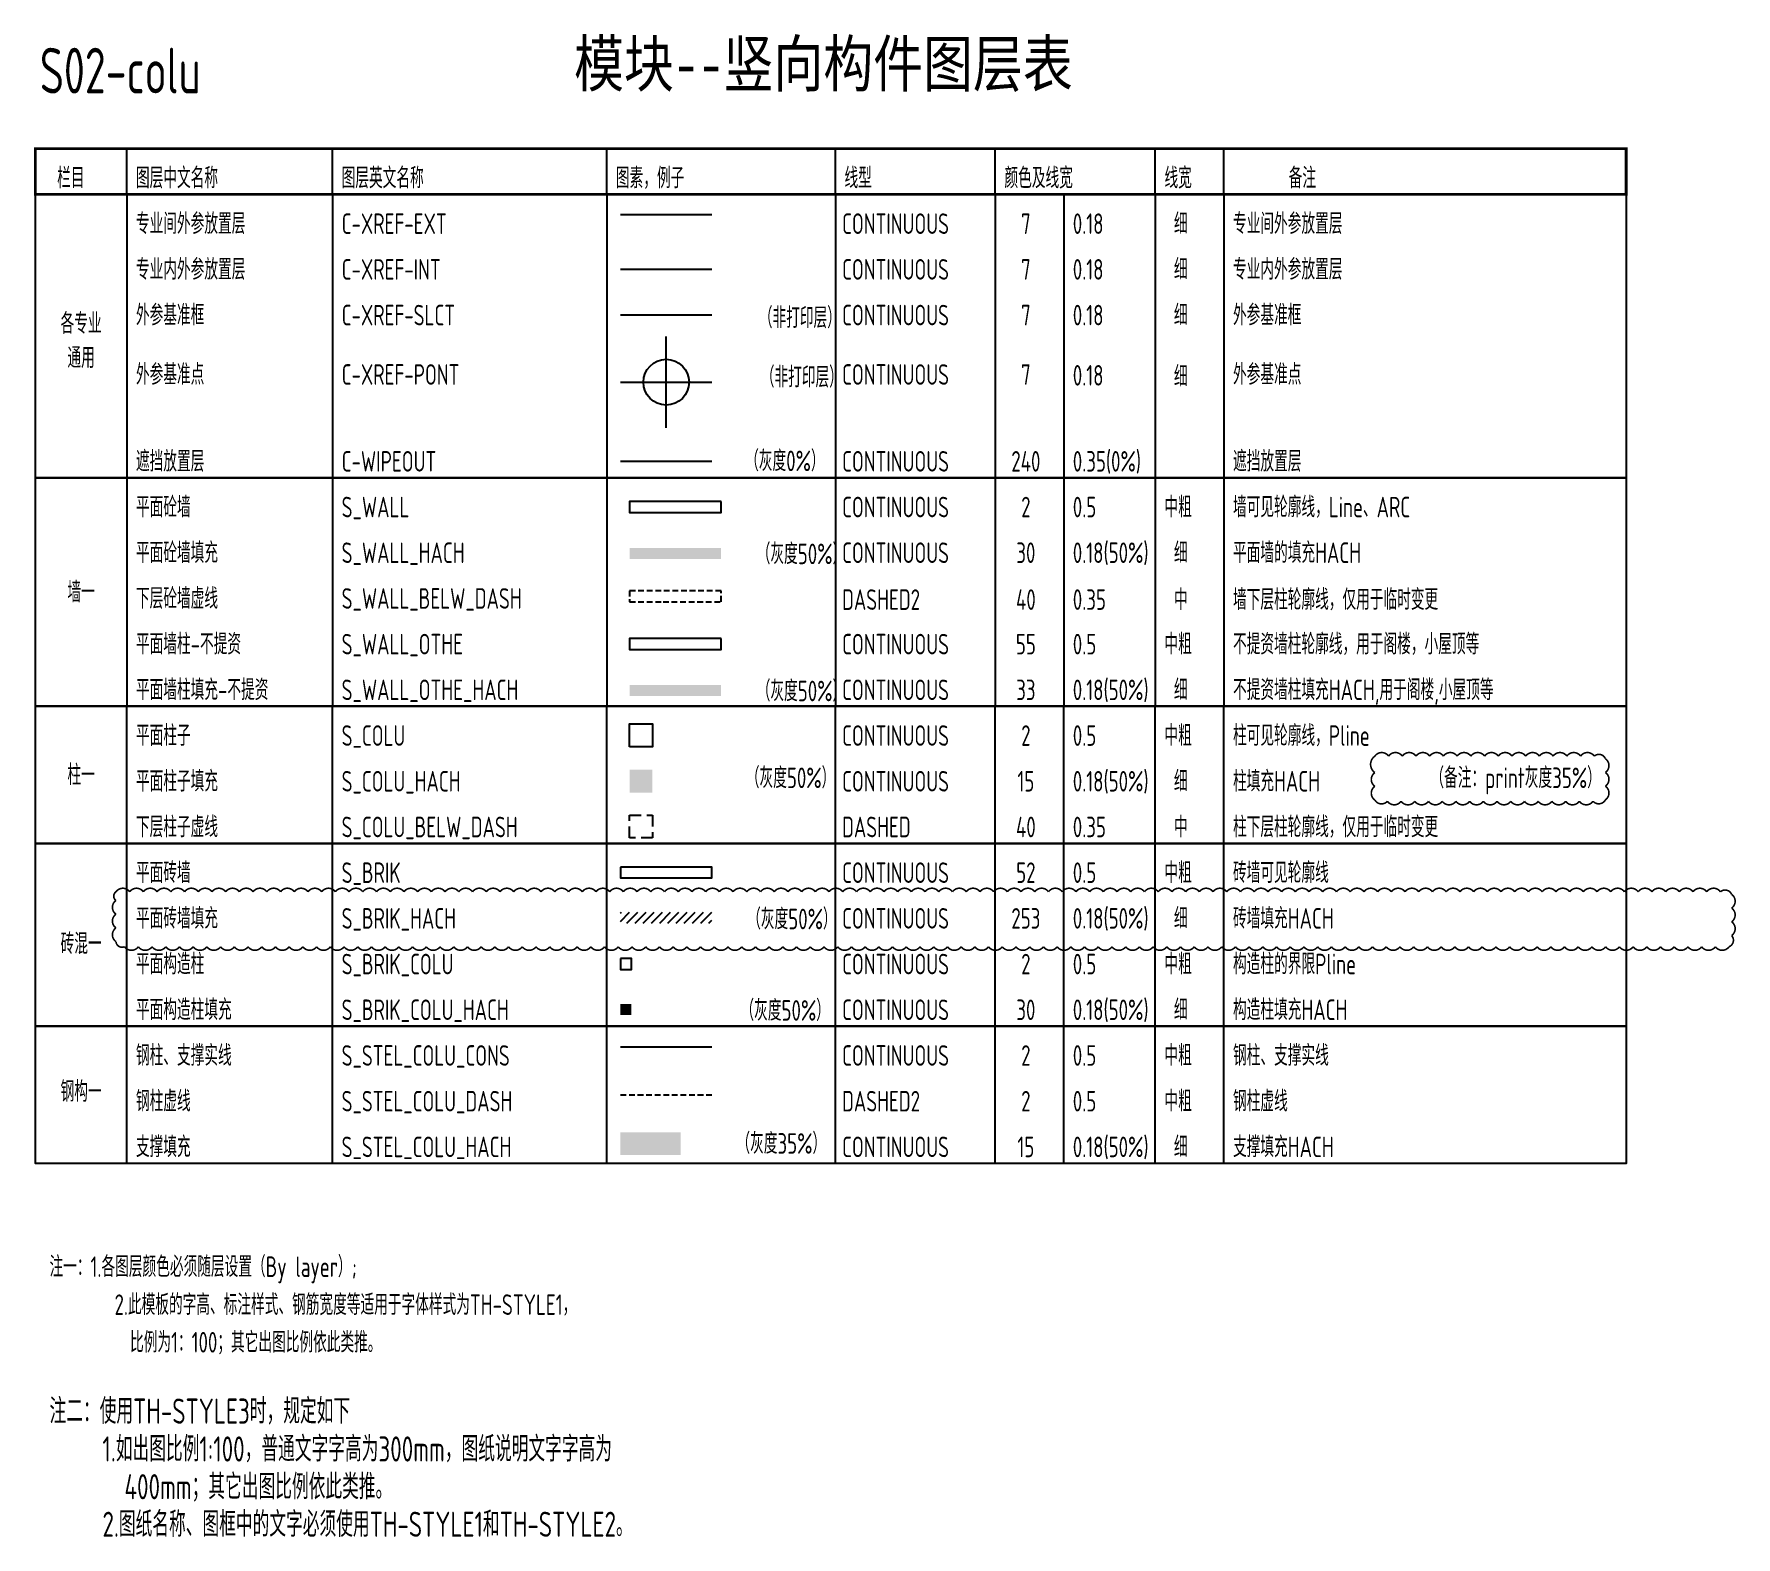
# Model space of a CAD drawing. Extents: x 517637088 to 518949446, y 3499717636 to 3500095980.
# Drawn here: x 517765867 to 517803099, y 3499717636 to 3499750521 of the extents above.
import ezdxf
from ezdxf.enums import TextEntityAlignment as Align

# ---------------------------------------------------------------- set-up
doc = ezdxf.new("R2010")
doc.units = 0
doc.header["$LTSCALE"] = 500
doc.linetypes.add('DASHED', pattern=[0.75, 0.5, -0.25])
doc.linetypes.add('DASHED2', pattern=[0.375, 0.25, -0.125])
doc.layers.get('0').update_dxf_attribs({"linetype": 'CONTINUOUS'})
for name, color, linetype in [('C-WIPEOUT', 240, 'CONTINUOUS'), ('C-XREF-EXT', 7, 'CONTINUOUS'), ('C-XREF-INT', 7, 'CONTINUOUS'), ('S_BRIK', 52, 'CONTINUOUS'), ('S_BRIK_COLU', 2, 'CONTINUOUS'), ('S_BRIK_COLU_HACH', 30, 'CONTINUOUS'), ('S_BRIK_HACH', 253, 'CONTINUOUS'), ('S_COLU', 2, 'CONTINUOUS'), ('S_COLU_BELW_DASH', 40, 'DASHED'), ('S_COLU_HACH', 15, 'CONTINUOUS'), ('S_PLAN_TEXT', 7, 'CONTINUOUS'), ('S_POST_CHAG', 50, 'CONTINUOUS'), ('S_STEL_COLU_CONS', 2, 'CONTINUOUS'), ('S_STEL_COLU_DASH', 2, 'DASHED2'), ('S_STEL_COLU_HACH', 15, 'CONTINUOUS'), ('S_TABL', 83, 'CONTINUOUS'), ('S_WALL', 2, 'CONTINUOUS'), ('S_WALL_BELW_DASH', 40, 'DASHED2'), ('S_WALL_HACH', 30, 'CONTINUOUS'), ('S_WALL_OTHE', 55, 'CONTINUOUS'), ('S_WALL_OTHE_HACH', 33, 'CONTINUOUS')]:
    doc.layers.add(name, color=color, linetype=linetype)
doc.layers.add('C-XREF-PONT', color=7, linetype='CONTINUOUS', plot=False)
doc.layers.add('C-XREF-SLCT', color=7, linetype='CONTINUOUS', plot=False)
doc.styles.add('TH-STYLE1', font='Tssdeng.shx', dxfattribs={"width": 0.7, "bigfont": 'Tssdchn.shx'})
doc.styles.add('TH-STYLE2', font='', dxfattribs={"width": 0.8})
doc.styles.add('TH-STYLE3', font='tssdeng.shx', dxfattribs={"width": 0.7, "bigfont": 'tssdchn.shx'})
doc.styles.get('TH-STYLE2').set_extended_font_data('STXihei')

# ---------------------------------------------------------------- blocks, each defined once
blk = doc.blocks.new('GoodwayInsertPoint')
for p, q in [((0, -100), (0, 100)), ((-100, 0), (100, 0))]:
    blk.add_line(p, q)
blk.add_circle((0, 0), 50)

msp = doc.modelspace()

# ---------------------------------------------------------------- hatches: boundary and pattern name
at = {"layer": 'S_BRIK_HACH'}
h = msp.add_hatch(dxfattribs=at)
h.set_pattern_fill('LINE', color=256, scale=40, angle=45, style=0)
h.set_pattern_definition([(45, (517423180.7, 3499852979.34), (-89.80256, 89.80256), [])])
h.paths.add_polyline_path([(517780697, 3499731064), (517780697, 3499731304), (517778697, 3499731304), (517778697, 3499731064)])
at = {"layer": 'S_WALL_HACH'}
msp.add_hatch(color=256, dxfattribs=at).paths.add_polyline_path([(517780897, 3499739037), (517780897, 3499739277), (517778897, 3499739277), (517778897, 3499739037)])
at = {"layer": 'S_WALL_OTHE_HACH'}
msp.add_hatch(color=256, dxfattribs=at).paths.add_polyline_path([(517780897, 3499736037), (517780897, 3499736277), (517778897, 3499736277), (517778897, 3499736037)])

# ---------------------------------------------------------------- linework, layer by layer
at = {"layer": 'C-WIPEOUT'}
msp.add_line((517778697, 3499741175), (517780697, 3499741175), dxfattribs=at)
at = {"layer": 'C-XREF-EXT'}
msp.add_line((517778697, 3499746575), (517780697, 3499746575), dxfattribs=at)
at = {"layer": 'C-XREF-INT'}
msp.add_line((517778697, 3499745375), (517780697, 3499745375), dxfattribs=at)
at = {"layer": 'C-XREF-SLCT'}
msp.add_line((517778697, 3499744375), (517780697, 3499744375), dxfattribs=at)
at = {"layer": 'S_BRIK'}
msp.add_lwpolyline([(517778697, 3499732295), (517778697, 3499732055), (517780697, 3499732055), (517780697, 3499732295)], close=True, dxfattribs=at)
at = {"layer": 'S_BRIK_COLU'}
msp.add_lwpolyline([(517778697, 3499730295), (517778697, 3499730055), (517778937, 3499730055), (517778937, 3499730295)], close=True, dxfattribs=at)
at = {"layer": 'S_BRIK_COLU_HACH'}
msp.add_solid([(517778697, 3499729295), (517778937, 3499729295), (517778697, 3499729055), (517778937, 3499729055)], dxfattribs=at)
at = {"layer": 'S_COLU'}
msp.add_lwpolyline([(517778897, 3499734925), (517778897, 3499735425), (517779397, 3499735425), (517779397, 3499734925)], close=True, dxfattribs=at)
at = {"layer": 'S_COLU_BELW_DASH'}
msp.add_lwpolyline([(517778897, 3499732930), (517778897, 3499733430), (517779397, 3499733430), (517779397, 3499732930)], close=True, dxfattribs=at)
at = {"layer": 'S_COLU_HACH'}
msp.add_solid([(517778897, 3499734425), (517779397, 3499734425), (517778897, 3499733925), (517779397, 3499733925)], dxfattribs=at)
at = {"layer": 'S_POST_CHAG', "const_width": 35}
for points in [[(517795200, 3499734721, -0.520567), (517795500, 3499734721, -0.520567), (517795800, 3499734721, -0.520567), (517796100, 3499734721, -0.520567), (517796400, 3499734721, -0.520567), (517796700, 3499734721, -0.520567), (517797000, 3499734721, -0.520567), (517797300, 3499734721, -0.520567), (517797600, 3499734721, -0.520567), (517797900, 3499734721, -0.520567), (517798200, 3499734721, -0.520567), (517798500, 3499734721, -0.520567), (517798800, 3499734721, -0.520567), (517799100, 3499734721, -0.520567), (517799400, 3499734721, -0.520567), (517799700, 3499734721, -0.520567), (517800000, 3499734721, -0.520567), (517800243, 3499734664, -0.520567), (517800243, 3499734364, -0.520567), (517800243, 3499734064, -0.520567), (517800243, 3499733764, -0.520567), (517799973, 3499733734, -0.520567), (517799673, 3499733734, -0.520567), (517799373, 3499733734, -0.520567), (517799073, 3499733734, -0.520567), (517798773, 3499733734, -0.520567), (517798473, 3499733734, -0.520567), (517798173, 3499733734, -0.520567), (517797873, 3499733734, -0.520567), (517797573, 3499733734, -0.520567), (517797273, 3499733734, -0.520567), (517796973, 3499733734, -0.520567), (517796673, 3499733734, -0.520567), (517796373, 3499733734, -0.520567), (517796073, 3499733734, -0.520567), (517795773, 3499733734, -0.520567), (517795473, 3499733734, -0.520567), (517795200, 3499733761, -0.520567), (517795200, 3499734061, -0.520567), (517795200, 3499734361, -0.520567)], [(517767660, 3499731752, -0.520567), (517767960, 3499731752, -0.520567), (517768260, 3499731752, -0.520567), (517768560, 3499731752, -0.520567), (517768860, 3499731752, -0.520567), (517769160, 3499731752, -0.520567), (517769460, 3499731752, -0.520567), (517769760, 3499731752, -0.520567), (517770060, 3499731752, -0.520567), (517770360, 3499731752, -0.520567), (517770660, 3499731752, -0.520567), (517770960, 3499731752, -0.520567), (517771260, 3499731752, -0.520567), (517771560, 3499731752, -0.520567), (517771860, 3499731752, -0.520567), (517772160, 3499731752, -0.520567), (517772460, 3499731752, -0.520567), (517772760, 3499731752, -0.520567), (517773060, 3499731752, -0.520567), (517773360, 3499731752, -0.520567), (517773660, 3499731752, -0.520567), (517773960, 3499731752, -0.520567), (517774260, 3499731752, -0.520567), (517774560, 3499731752, -0.520567), (517774860, 3499731752, -0.520567), (517775160, 3499731752, -0.520567), (517775460, 3499731752, -0.520567), (517775760, 3499731752, -0.520567), (517776060, 3499731752, -0.520567), (517776360, 3499731752, -0.520567), (517776660, 3499731752, -0.520567), (517776960, 3499731752, -0.520567), (517777260, 3499731752, -0.520567), (517777560, 3499731752, -0.520567), (517777860, 3499731752, -0.520567), (517778160, 3499731752, -0.520567), (517778460, 3499731752, -0.520567), (517778760, 3499731752, -0.520567), (517779060, 3499731752, -0.520567), (517779360, 3499731752, -0.520567), (517779660, 3499731752, -0.520567), (517779960, 3499731752, -0.520567), (517780260, 3499731752, -0.520567), (517780560, 3499731752, -0.520567), (517780860, 3499731752, -0.520567), (517781160, 3499731752, -0.520567), (517781460, 3499731752, -0.520567), (517781760, 3499731752, -0.520567), (517782060, 3499731752, -0.520567), (517782360, 3499731752, -0.520567), (517782660, 3499731752, -0.520567), (517782960, 3499731752, -0.520567), (517783260, 3499731752, -0.520567), (517783560, 3499731752, -0.520567), (517783860, 3499731752, -0.520567), (517784160, 3499731752, -0.520567), (517784460, 3499731752, -0.520567), (517784760, 3499731752, -0.520567), (517785060, 3499731752, -0.520567), (517785360, 3499731752, -0.520567), (517785660, 3499731752, -0.520567), (517785960, 3499731752, -0.520567), (517786260, 3499731752, -0.520567), (517786560, 3499731752, -0.520567), (517786860, 3499731752, -0.520567), (517787160, 3499731752, -0.520567), (517787460, 3499731752, -0.520567), (517787760, 3499731752, -0.520567), (517788060, 3499731752, -0.520567), (517788360, 3499731752, -0.520567), (517788660, 3499731752, -0.520567), (517788960, 3499731752, -0.520567), (517789260, 3499731752, -0.520567), (517789560, 3499731752, -0.520567), (517789860, 3499731752, -0.520567), (517790160, 3499731752, -0.520567), (517790460, 3499731752, -0.520567), (517790760, 3499731752, -0.520567), (517791060, 3499731752, -0.520567), (517791360, 3499731752, -0.520567), (517791660, 3499731752, -0.520567), (517791960, 3499731752, -0.520567), (517792260, 3499731752, -0.520567), (517792560, 3499731752, -0.520567), (517792860, 3499731752, -0.520567), (517793160, 3499731752, -0.520567), (517793460, 3499731752, -0.520567), (517793760, 3499731752, -0.520567), (517794060, 3499731752, -0.520567), (517794360, 3499731752, -0.520567), (517794660, 3499731752, -0.520567), (517794960, 3499731752, -0.520567), (517795260, 3499731752, -0.520567), (517795560, 3499731752, -0.520567), (517795860, 3499731752, -0.520567), (517796160, 3499731752, -0.520567), (517796460, 3499731752, -0.520567), (517796760, 3499731752, -0.520567), (517797060, 3499731752, -0.520567), (517797360, 3499731752, -0.520567), (517797660, 3499731752, -0.520567), (517797960, 3499731752, -0.520567), (517798260, 3499731752, -0.520567), (517798560, 3499731752, -0.520567), (517798860, 3499731752, -0.520567), (517799160, 3499731752, -0.520567), (517799460, 3499731752, -0.520567), (517799760, 3499731752, -0.520567), (517800060, 3499731752, -0.520567), (517800360, 3499731752, -0.520567), (517800660, 3499731752, -0.520567), (517800960, 3499731752, -0.520567), (517801260, 3499731752, -0.520567), (517801560, 3499731752, -0.520567), (517801860, 3499731752, -0.520567), (517802160, 3499731752, -0.520567), (517802460, 3499731752, -0.520567), (517802760, 3499731752, -0.520567), (517803004, 3499731696, -0.520567), (517803004, 3499731396, -0.520567), (517803004, 3499731096, -0.520567), (517803004, 3499730796, -0.520567), (517802949, 3499730551, -0.520567), (517802649, 3499730551, -0.520567), (517802349, 3499730551, -0.520567), (517802049, 3499730551, -0.520567), (517801749, 3499730551, -0.520567), (517801449, 3499730551, -0.520567), (517801149, 3499730551, -0.520567), (517800849, 3499730551, -0.520567), (517800549, 3499730551, -0.520567), (517800249, 3499730551, -0.520567), (517799949, 3499730551, -0.520567), (517799649, 3499730551, -0.520567), (517799349, 3499730551, -0.520567), (517799049, 3499730551, -0.520567), (517798749, 3499730551, -0.520567), (517798449, 3499730551, -0.520567), (517798149, 3499730551, -0.520567), (517797849, 3499730551, -0.520567), (517797549, 3499730551, -0.520567), (517797249, 3499730551, -0.520567), (517796949, 3499730551, -0.520567), (517796649, 3499730551, -0.520567), (517796349, 3499730551, -0.520567), (517796049, 3499730551, -0.520567), (517795749, 3499730551, -0.520567), (517795449, 3499730551, -0.520567), (517795149, 3499730551, -0.520567), (517794849, 3499730551, -0.520567), (517794549, 3499730551, -0.520567), (517794249, 3499730551, -0.520567), (517793949, 3499730551, -0.520567), (517793649, 3499730551, -0.520567), (517793349, 3499730551, -0.520567), (517793049, 3499730551, -0.520567), (517792749, 3499730551, -0.520567), (517792449, 3499730551, -0.520567), (517792149, 3499730551, -0.520567), (517791849, 3499730551, -0.520567), (517791549, 3499730551, -0.520567), (517791249, 3499730551, -0.520567), (517790949, 3499730551, -0.520567), (517790649, 3499730551, -0.520567), (517790349, 3499730551, -0.520567), (517790049, 3499730551, -0.520567), (517789749, 3499730551, -0.520567), (517789449, 3499730551, -0.520567), (517789149, 3499730551, -0.520567), (517788849, 3499730551, -0.520567), (517788549, 3499730551, -0.520567), (517788249, 3499730551, -0.520567), (517787949, 3499730551, -0.520567), (517787649, 3499730551, -0.520567), (517787349, 3499730551, -0.520567), (517787049, 3499730551, -0.520567), (517786749, 3499730551, -0.520567), (517786449, 3499730551, -0.520567), (517786149, 3499730551, -0.520567), (517785849, 3499730551, -0.520567), (517785549, 3499730551, -0.520567), (517785249, 3499730551, -0.520567), (517784949, 3499730551, -0.520567), (517784649, 3499730551, -0.520567), (517784349, 3499730551, -0.520567), (517784049, 3499730551, -0.520567), (517783749, 3499730551, -0.520567), (517783449, 3499730551, -0.520567), (517783149, 3499730551, -0.520567), (517782849, 3499730551, -0.520567), (517782549, 3499730551, -0.520567), (517782249, 3499730551, -0.520567), (517781949, 3499730551, -0.520567), (517781649, 3499730551, -0.520567), (517781349, 3499730551, -0.520567), (517781049, 3499730551, -0.520567), (517780749, 3499730551, -0.520567), (517780449, 3499730551, -0.520567), (517780149, 3499730551, -0.520567), (517779849, 3499730551, -0.520567), (517779549, 3499730551, -0.520567), (517779249, 3499730551, -0.520567), (517778949, 3499730551, -0.520567), (517778649, 3499730551, -0.520567), (517778349, 3499730551, -0.520567), (517778049, 3499730551, -0.520567), (517777749, 3499730551, -0.520567), (517777449, 3499730551, -0.520567), (517777149, 3499730551, -0.520567), (517776849, 3499730551, -0.520567), (517776549, 3499730551, -0.520567), (517776249, 3499730551, -0.520567), (517775949, 3499730551, -0.520567), (517775649, 3499730551, -0.520567), (517775349, 3499730551, -0.520567), (517775049, 3499730551, -0.520567), (517774749, 3499730551, -0.520567), (517774449, 3499730551, -0.520567), (517774149, 3499730551, -0.520567), (517773849, 3499730551, -0.520567), (517773549, 3499730551, -0.520567), (517773249, 3499730551, -0.520567), (517772949, 3499730551, -0.520567), (517772649, 3499730551, -0.520567), (517772349, 3499730551, -0.520567), (517772049, 3499730551, -0.520567), (517771749, 3499730551, -0.520567), (517771449, 3499730551, -0.520567), (517771149, 3499730551, -0.520567), (517770849, 3499730551, -0.520567), (517770549, 3499730551, -0.520567), (517770249, 3499730551, -0.520567), (517769949, 3499730551, -0.520567), (517769649, 3499730551, -0.520567), (517769349, 3499730551, -0.520567), (517769049, 3499730551, -0.520567), (517768749, 3499730551, -0.520567), (517768449, 3499730551, -0.520567), (517768149, 3499730551, -0.520567), (517767849, 3499730551, -0.520567), (517767660, 3499730662, -0.520567), (517767660, 3499730962, -0.520567), (517767660, 3499731262, -0.520567), (517767660, 3499731562, -0.520567)]]:
    msp.add_lwpolyline(points, format="xyb", close=True, dxfattribs=at)
at = {"layer": 'S_STEL_COLU_CONS'}
msp.add_line((517778697, 3499728358), (517780697, 3499728358), dxfattribs=at)
at = {"layer": 'S_STEL_COLU_DASH'}
msp.add_line((517778697, 3499727311), (517780697, 3499727311), dxfattribs=at)
at = {"layer": 'S_STEL_COLU_HACH'}
msp.add_solid([(517778697, 3499726490), (517780014, 3499726490), (517778697, 3499725990), (517780014, 3499725990)], dxfattribs=at)
at = {"layer": 'S_TABL'}
for p, q in [((517767897, 3499747011), (517767897, 3499748011)), ((517772397, 3499747011), (517772397, 3499748011)), ((517778397, 3499747011), (517778397, 3499748011)), ((517783397, 3499747011), (517783397, 3499748011)), ((517786897, 3499747011), (517786897, 3499748011)), ((517790397, 3499747011), (517790397, 3499748011)), ((517791897, 3499747011), (517791897, 3499748011)), ((517767897, 3499747011), (517767897, 3499740811)), ((517772397, 3499747011), (517772397, 3499740811)), ((517778397, 3499747011), (517778397, 3499740811)), ((517783397, 3499747011), (517783397, 3499740811)), ((517786897, 3499747011), (517786897, 3499740811)), ((517788397, 3499747011), (517788397, 3499740811)), ((517790397, 3499747011), (517790397, 3499740811)), ((517791897, 3499747011), (517791897, 3499740811)), ((517765897, 3499740811), (517800697, 3499740811)), ((517767897, 3499740811), (517767897, 3499735811)), ((517772397, 3499740811), (517772397, 3499735811)), ((517778397, 3499740811), (517778397, 3499735811)), ((517783397, 3499740811), (517783397, 3499735811)), ((517786897, 3499740811), (517786897, 3499735811)), ((517788397, 3499740811), (517788397, 3499735811)), ((517790397, 3499740811), (517790397, 3499735811)), ((517791897, 3499740811), (517791897, 3499735811)), ((517767897, 3499732811), (517767897, 3499735811)), ((517772397, 3499732811), (517772397, 3499735811)), ((517778397, 3499732811), (517778397, 3499735811)), ((517783397, 3499732811), (517783397, 3499735811)), ((517786897, 3499732811), (517786897, 3499735811)), ((517788397, 3499732811), (517788397, 3499735811)), ((517790397, 3499732811), (517790397, 3499735811)), ((517791897, 3499732811), (517791897, 3499735811)), ((517767897, 3499728811), (517767897, 3499732811)), ((517772397, 3499728811), (517772397, 3499732811)), ((517778397, 3499728811), (517778397, 3499732811)), ((517783397, 3499728811), (517783397, 3499732811)), ((517786897, 3499728811), (517786897, 3499732811)), ((517788397, 3499728811), (517788397, 3499732811)), ((517790397, 3499728811), (517790397, 3499732811)), ((517791897, 3499728811), (517791897, 3499732811)), ((517767897, 3499725811), (517767897, 3499728811)), ((517772397, 3499725811), (517772397, 3499728811)), ((517778397, 3499725811), (517778397, 3499728811)), ((517783397, 3499725811), (517783397, 3499728811)), ((517786897, 3499725811), (517786897, 3499728811)), ((517788397, 3499725811), (517788397, 3499728811)), ((517790397, 3499725811), (517790397, 3499728811)), ((517791897, 3499725811), (517791897, 3499728811))]:
    msp.add_line(p, q, dxfattribs=at)
at = {"layer": 'S_TABL', "const_width": 60}
msp.add_lwpolyline([(517765897, 3499748011), (517800697, 3499748011), (517800697, 3499747011), (517765897, 3499747011)], close=True, dxfattribs=at)
at = {"layer": 'S_TABL'}
for points in [[(517765897, 3499747011), (517800697, 3499747011), (517800697, 3499740811), (517765897, 3499740811)], [(517765897, 3499740811), (517800697, 3499740811), (517800697, 3499735811), (517765897, 3499735811)], [(517765897, 3499735811), (517800697, 3499735811), (517800697, 3499732811), (517765897, 3499732811)], [(517765897, 3499732811), (517800697, 3499732811), (517800697, 3499728811), (517765897, 3499728811)], [(517765897, 3499728811), (517800697, 3499728811), (517800697, 3499725811), (517765897, 3499725811)]]:
    msp.add_lwpolyline(points, close=True, dxfattribs=at)
at = {"layer": 'S_WALL'}
msp.add_lwpolyline([(517780897, 3499740295), (517778897, 3499740295), (517778897, 3499740055), (517779627, 3499740055), (517779627, 3499740055), (517780897, 3499740055), (517780897, 3499740295)], dxfattribs=at)
at = {"layer": 'S_WALL_BELW_DASH'}
msp.add_lwpolyline([(517780897, 3499738340), (517778897, 3499738340), (517778897, 3499738100), (517779627, 3499738100), (517779627, 3499738100), (517780897, 3499738100), (517780897, 3499738340)], dxfattribs=at)
at = {"layer": 'S_WALL_OTHE'}
msp.add_lwpolyline([(517780897, 3499737295), (517778897, 3499737295), (517778897, 3499737055), (517779627, 3499737055), (517779627, 3499737055), (517780897, 3499737055), (517780897, 3499737295)], dxfattribs=at)

# ---------------------------------------------------------------- block references
at = {"layer": 'C-XREF-PONT', "xscale": 10, "yscale": 10, "zscale": 10}
msp.add_blockref('GoodwayInsertPoint', (517779697, 3499742903), dxfattribs=at)

# ---------------------------------------------------------------- texts
at = {"layer": 'S_PLAN_TEXT'}
for s, height, style, width, p in [('模块--竖向构件图层表', 1000, 'TH-STYLE2', 0.8, (517777681, 3499749072)), ('S02-colu', 1000, 'TH-STYLE1', 0.7, (517765994, 3499748920)), ('栏目', 450, 'TH-STYLE1', 0.7, (517766373, 3499747011)), ('图层中文名称', 450, 'TH-STYLE1', 0.7, (517768097, 3499747011)), ('图层英文名称', 450, 'TH-STYLE1', 0.7, (517772597, 3499747011)), ('图素，例子', 450, 'TH-STYLE1', 0.7, (517778597, 3499747011)), ('线型', 450, 'TH-STYLE1', 0.7, (517783597, 3499747011)), ('颜色及线宽', 450, 'TH-STYLE1', 0.7, (517787097, 3499747011)), ('线宽', 450, 'TH-STYLE1', 0.7, (517790597, 3499747011)), ('备注', 450, 'TH-STYLE1', 0.7, (517793315, 3499747011)), ('专业间外参放置层', 450, 'TH-STYLE1', 0.7, (517768097, 3499746011)), ('C-XREF-EXT', 450, 'TH-STYLE1', 0.7, (517772597, 3499746011)), ('CONTINUOUS', 450, 'TH-STYLE1', 0.7, (517783544, 3499746011)), ('0.18', 450, 'TH-STYLE1', 0.7, (517788592, 3499746011)), ('细', 450, 'TH-STYLE1', 0.7, (517790804, 3499746011)), ('专业间外参放置层', 450, 'TH-STYLE1', 0.7, (517792097, 3499746011)), ('专业内外参放置层', 450, 'TH-STYLE1', 0.7, (517768097, 3499745011)), ('C-XREF-INT', 450, 'TH-STYLE1', 0.7, (517772597, 3499745011)), ('CONTINUOUS', 450, 'TH-STYLE1', 0.7, (517783544, 3499745011)), ('0.18', 450, 'TH-STYLE1', 0.7, (517788592, 3499745011)), ('细', 450, 'TH-STYLE1', 0.7, (517790804, 3499745011)), ('专业内外参放置层', 450, 'TH-STYLE1', 0.7, (517792097, 3499745011)), ('外参基准框', 450, 'TH-STYLE1', 0.7, (517768097, 3499744011)), ('C-XREF-SLCT', 450, 'TH-STYLE1', 0.7, (517772597, 3499744011)), ('CONTINUOUS', 450, 'TH-STYLE1', 0.7, (517783544, 3499744011)), ('0.18', 450, 'TH-STYLE1', 0.7, (517788592, 3499744011)), ('细', 450, 'TH-STYLE1', 0.7, (517790804, 3499744011)), ('外参基准框', 450, 'TH-STYLE1', 0.7, (517792097, 3499744011)), ('外参基准点', 450, 'TH-STYLE1', 0.7, (517768097, 3499742711)), ('细', 450, 'TH-STYLE1', 0.7, (517790804, 3499742670)), ('外参基准点', 450, 'TH-STYLE1', 0.7, (517792097, 3499742711)), ('C-XREF-PONT', 450, 'TH-STYLE1', 0.7, (517772597, 3499742711)), ('CONTINUOUS', 450, 'TH-STYLE1', 0.7, (517783544, 3499742711)), ('0.18', 450, 'TH-STYLE1', 0.7, (517788592, 3499742693)), ('遮挡放置层', 450, 'TH-STYLE1', 0.7, (517768097, 3499740811)), ('0.35(0%%%)', 450, 'TH-STYLE1', 0.7, (517788592, 3499740811)), ('遮挡放置层', 450, 'TH-STYLE1', 0.7, (517792097, 3499740811)), ('C-WIPEOUT', 450, 'TH-STYLE1', 0.7, (517772597, 3499740811)), ('CONTINUOUS', 450, 'TH-STYLE1', 0.7, (517783544, 3499740811)), ('平面砼墙', 450, 'TH-STYLE1', 0.7, (517768097, 3499739811)), ('S_WALL', 450, 'TH-STYLE1', 0.7, (517772597, 3499739811)), ('CONTINUOUS', 450, 'TH-STYLE1', 0.7, (517783544, 3499739811)), ('0.5', 450, 'TH-STYLE1', 0.7, (517788592, 3499739811)), ('中粗', 450, 'TH-STYLE1', 0.7, (517790597, 3499739811)), ('墙可见轮廓线，Line、ARC', 450, 'TH-STYLE1', 0.7, (517792097, 3499739811)), ('平面砼墙填充', 450, 'TH-STYLE1', 0.7, (517768097, 3499738811)), ('S_WALL_HACH', 450, 'TH-STYLE1', 0.7, (517772597, 3499738811)), ('CONTINUOUS', 450, 'TH-STYLE1', 0.7, (517783544, 3499738811)), ('0.18(50%%%)', 450, 'TH-STYLE1', 0.7, (517788592, 3499738811)), ('细', 450, 'TH-STYLE1', 0.7, (517790804, 3499738811)), ('平面墙的填充HACH', 450, 'TH-STYLE1', 0.7, (517792097, 3499738811)), ('下层砼墙虚线', 450, 'TH-STYLE1', 0.7, (517768097, 3499737811)), ('S_WALL_BELW_DASH', 450, 'TH-STYLE1', 0.7, (517772597, 3499737811)), ('DASHED2', 450, 'TH-STYLE1', 0.7, (517783544, 3499737786)), ('0.35', 450, 'TH-STYLE1', 0.7, (517788592, 3499737786)), ('中', 450, 'TH-STYLE1', 0.7, (517790804, 3499737786)), ('墙下层柱轮廓线，仅用于临时变更', 450, 'TH-STYLE1', 0.7, (517792097, 3499737786)), ('平面墙柱-不提资', 450, 'TH-STYLE1', 0.7, (517768097, 3499736811)), ('S_WALL_OTHE', 450, 'TH-STYLE1', 0.7, (517772597, 3499736811)), ('CONTINUOUS', 450, 'TH-STYLE1', 0.7, (517783544, 3499736811)), ('0.5', 450, 'TH-STYLE1', 0.7, (517788592, 3499736811)), ('中粗', 450, 'TH-STYLE1', 0.7, (517790597, 3499736811)), ('不提资墙柱轮廓线，用于阁楼，小屋顶等', 450, 'TH-STYLE1', 0.7, (517792097, 3499736811)), ('平面墙柱填充-不提资', 450, 'TH-STYLE1', 0.7, (517768097, 3499735811)), ('S_WALL_OTHE_HACH', 450, 'TH-STYLE1', 0.7, (517772597, 3499735811)), ('CONTINUOUS', 450, 'TH-STYLE1', 0.7, (517783544, 3499735811)), ('0.18(50%%%)', 450, 'TH-STYLE1', 0.7, (517788592, 3499735811)), ('细', 450, 'TH-STYLE1', 0.7, (517790804, 3499735811)), ('不提资墙柱填充HACH,用于阁楼,小屋顶等', 450, 'TH-STYLE1', 0.7, (517792097, 3499735811)), ('平面柱子', 450, 'TH-STYLE1', 0.7, (517768097, 3499734811)), ('S_COLU', 450, 'TH-STYLE1', 0.7, (517772597, 3499734811)), ('CONTINUOUS', 450, 'TH-STYLE1', 0.7, (517783544, 3499734811)), ('0.5', 450, 'TH-STYLE1', 0.7, (517788592, 3499734811)), ('中粗', 450, 'TH-STYLE1', 0.7, (517790597, 3499734811)), ('柱可见轮廓线，Pline', 450, 'TH-STYLE1', 0.7, (517792097, 3499734811)), ('平面柱子填充', 450, 'TH-STYLE1', 0.7, (517768097, 3499733811)), ('S_COLU_HACH', 450, 'TH-STYLE1', 0.7, (517772597, 3499733811)), ('CONTINUOUS', 450, 'TH-STYLE1', 0.7, (517783544, 3499733811)), ('0.18(50%%%)', 450, 'TH-STYLE1', 0.7, (517788592, 3499733811)), ('细', 450, 'TH-STYLE1', 0.7, (517790804, 3499733811)), ('柱填充HACH', 450, 'TH-STYLE1', 0.7, (517792097, 3499733811)), ('下层柱子虚线', 450, 'TH-STYLE1', 0.7, (517768097, 3499732811)), ('S_COLU_BELW_DASH', 450, 'TH-STYLE1', 0.7, (517772597, 3499732811)), ('DASHED', 450, 'TH-STYLE1', 0.7, (517783544, 3499732811)), ('0.35', 450, 'TH-STYLE1', 0.7, (517788592, 3499732811)), ('中', 450, 'TH-STYLE1', 0.7, (517790804, 3499732811)), ('柱下层柱轮廓线，仅用于临时变更', 450, 'TH-STYLE1', 0.7, (517792097, 3499732811)), ('平面砖墙', 450, 'TH-STYLE1', 0.7, (517768097, 3499731811)), ('S_BRIK', 450, 'TH-STYLE1', 0.7, (517772597, 3499731811)), ('CONTINUOUS', 450, 'TH-STYLE1', 0.7, (517783544, 3499731811)), ('0.5', 450, 'TH-STYLE1', 0.7, (517788592, 3499731811)), ('中粗', 450, 'TH-STYLE1', 0.7, (517790597, 3499731811)), ('砖墙可见轮廓线', 450, 'TH-STYLE1', 0.7, (517792097, 3499731811)), ('平面砖墙填充', 450, 'TH-STYLE1', 0.7, (517768097, 3499730811)), ('S_BRIK_HACH', 450, 'TH-STYLE1', 0.7, (517772597, 3499730811)), ('CONTINUOUS', 450, 'TH-STYLE1', 0.7, (517783544, 3499730811)), ('0.18(50%%%)', 450, 'TH-STYLE1', 0.7, (517788592, 3499730811)), ('细', 450, 'TH-STYLE1', 0.7, (517790804, 3499730811)), ('砖墙填充HACH', 450, 'TH-STYLE1', 0.7, (517792097, 3499730811)), ('平面构造柱', 450, 'TH-STYLE1', 0.7, (517768097, 3499729811)), ('S_BRIK_COLU', 450, 'TH-STYLE1', 0.7, (517772597, 3499729811)), ('CONTINUOUS', 450, 'TH-STYLE1', 0.7, (517783544, 3499729811)), ('0.5', 450, 'TH-STYLE1', 0.7, (517788592, 3499729811)), ('中粗', 450, 'TH-STYLE1', 0.7, (517790597, 3499729811)), ('构造柱的界限Pline', 450, 'TH-STYLE1', 0.7, (517792097, 3499729811)), ('平面构造柱填充', 450, 'TH-STYLE1', 0.7, (517768097, 3499728811)), ('S_BRIK_COLU_HACH', 450, 'TH-STYLE1', 0.7, (517772597, 3499728811)), ('CONTINUOUS', 450, 'TH-STYLE1', 0.7, (517783544, 3499728811)), ('0.18(50%%%)', 450, 'TH-STYLE1', 0.7, (517788592, 3499728811)), ('细', 450, 'TH-STYLE1', 0.7, (517790804, 3499728811)), ('构造柱填充HACH', 450, 'TH-STYLE1', 0.7, (517792097, 3499728811)), ('钢柱、支撑实线', 450, 'TH-STYLE1', 0.7, (517768097, 3499727811)), ('中粗', 450, 'TH-STYLE1', 0.7, (517790597, 3499727811)), ('钢柱、支撑实线', 450, 'TH-STYLE1', 0.7, (517792097, 3499727811)), ('S_STEL_COLU_CONS', 450, 'TH-STYLE1', 0.7, (517772597, 3499727811)), ('CONTINUOUS', 450, 'TH-STYLE1', 0.7, (517783544, 3499727811)), ('0.5', 450, 'TH-STYLE1', 0.7, (517788592, 3499727811)), ('钢柱虚线', 450, 'TH-STYLE1', 0.7, (517768097, 3499726811)), ('S_STEL_COLU_DASH', 450, 'TH-STYLE1', 0.7, (517772597, 3499726811)), ('DASHED2', 450, 'TH-STYLE1', 0.7, (517783544, 3499726811)), ('0.5', 450, 'TH-STYLE1', 0.7, (517788592, 3499726811)), ('中粗', 450, 'TH-STYLE1', 0.7, (517790597, 3499726811)), ('钢柱虚线', 450, 'TH-STYLE1', 0.7, (517792097, 3499726811)), ('支撑填充', 450, 'TH-STYLE1', 0.7, (517768097, 3499725811)), ('S_STEL_COLU_HACH', 450, 'TH-STYLE1', 0.7, (517772597, 3499725811)), ('CONTINUOUS', 450, 'TH-STYLE1', 0.7, (517783544, 3499725811)), ('0.18(50%%%)', 450, 'TH-STYLE1', 0.7, (517788592, 3499725811)), ('细', 450, 'TH-STYLE1', 0.7, (517790804, 3499725811)), ('支撑填充HACH', 450, 'TH-STYLE1', 0.7, (517792097, 3499725811))]:
    msp.add_text(s, height=height, dxfattribs=dict(at, style=style, width=width)).set_placement(p, align=Align.BOTTOM_LEFT)
at = {"layer": 'S_PLAN_TEXT', "style": 'TH-STYLE1', "width": 0.7}
for s, p in [('7', (517787565, 3499746011)), ('7', (517787565, 3499745011)), ('7', (517787565, 3499744011)), ('7', (517787565, 3499742711)), ('240', (517787565, 3499740811)), ('2', (517787565, 3499739811)), ('30', (517787565, 3499738811)), ('40', (517787565, 3499737786)), ('55', (517787565, 3499736811)), ('33', (517787565, 3499735811)), ('2', (517787565, 3499734811)), ('15', (517787565, 3499733811)), ('40', (517787565, 3499732811)), ('52', (517787565, 3499731811)), ('253', (517787565, 3499730811)), ('2', (517787565, 3499729811)), ('30', (517787565, 3499728811)), ('2', (517787565, 3499727811)), ('2', (517787565, 3499726811)), ('15', (517787565, 3499725811))]:
    msp.add_text(s, height=450, dxfattribs=at).set_placement(p, align=Align.BOTTOM_CENTER)
for s, p in [('（非打印层）', (517783519, 3499743953)), ('（非打印层）', (517783562, 3499742653)), ('（灰度0%%%）', (517783163, 3499740821)), ('（灰度50%%%）', (517783635, 3499738786)), ('（灰度50%%%）', (517783635, 3499735786)), ('（灰度50%%%）', (517783397, 3499733886)), ('（备注：print灰度35%%%）', (517800144, 3499733886)), ('（灰度50%%%）', (517783426, 3499730797)), ('（灰度50%%%）', (517783279, 3499728797)), ('（灰度35%%%）', (517783197, 3499725886))]:
    msp.add_text(s, height=450, dxfattribs=at).set_placement(p, align=Align.BOTTOM_RIGHT)
at = {"layer": 'S_PLAN_TEXT', "width": 0.7}
for s, height, style, p in [('注一：1.各图层颜色必须随层设置（By layer）;', 450, 'TH-STYLE1', (517766206, 3499723324)), ('2.此模板的字高、标注样式、钢筋宽度等适用于字体样式为TH-STYLE1， ', 450, 'TH-STYLE1', (517767628, 3499722494)), ('比例为1：100；其它出图比例依此类推。', 450, 'TH-STYLE1', (517767968, 3499721671)), ('注二：使用TH-STYLE3时，规定如下', 550, 'TH-STYLE3', (517766206, 3499720114)), ('1.如出图比例1:100，普通文字字高为300mm，图纸说明文字字高为', 550, 'TH-STYLE3', (517767364, 3499719286)), ('400mm；其它出图比例依此类推。', 550, 'TH-STYLE3', (517767845, 3499718461)), ('2.图纸名称、图框中的文字必须使用TH-STYLE1和TH-STYLE2。', 550, 'TH-STYLE3', (517767364, 3499717639))]:
    msp.add_text(s, height=height, dxfattribs=dict(at, style=style)).set_placement(p)
at = {"layer": 'S_PLAN_TEXT', "insert": (517766897, 3499743811), "char_height": 450, "width": 2000, "attachment_point": 5, "style": 'TH-STYLE1'}
msp.add_mtext('各专业\\P通用', dxfattribs=at)
at = {"layer": 'S_PLAN_TEXT', "char_height": 450, "attachment_point": 5, "style": 'TH-STYLE1'}
for s, insert in [('墙一', (517766897, 3499738311)), ('柱一', (517766897, 3499734311)), ('砖混一', (517766897, 3499730613)), ('钢构一', (517766897, 3499727382))]:
    msp.add_mtext(s, dxfattribs=dict(at, insert=insert))

doc.saveas('drawing.dxf')
